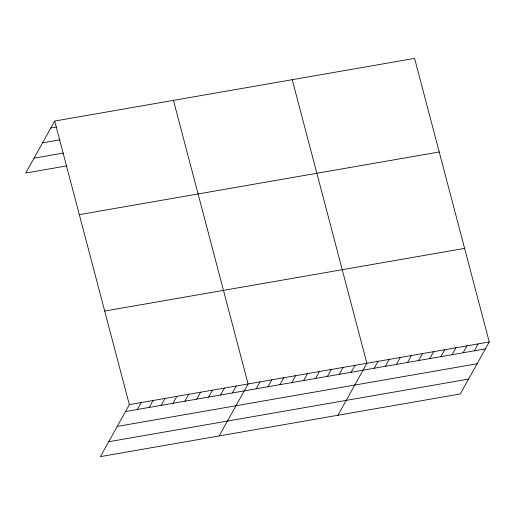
<?xml version="1.0" encoding="UTF-8"?>
<svg xmlns="http://www.w3.org/2000/svg" width="515" height="515" viewBox="0 0 515 515"><rect width="100%" height="100%" fill="white"/><g stroke="black" fill="none" stroke-linecap="round" stroke-linejoin="round"><path stroke-width="0.77" d="M54.68 121.051L129.336 404.635L100.412 456.612L460.32 393.949L489.25 341.973L414.588 58.388L54.68 121.051L25.75 173.027L66.924 165.856M137.363 409.483L141.213 402.569M149.241 407.417L153.09 400.503M161.118 405.35L164.967 398.436M172.995 403.284L176.845 396.363M184.872 401.217L188.722 394.297M196.749 399.144L200.599 392.23M208.626 397.078L212.476 390.164M220.504 395.011L224.353 388.091M232.381 392.945L236.231 386.025M219.178 435.935L248.108 383.958L173.452 100.373M256.135 388.806L259.985 381.892M268.012 386.739L271.862 379.819M279.89 384.673L283.739 377.752M291.767 382.606L295.616 375.686M303.644 380.534L307.494 373.62M315.521 378.467L319.371 371.553M327.398 376.401L331.248 369.48M339.276 374.334L343.125 367.414M351.153 372.261L355.002 365.347M337.949 415.257L366.88 363.281L292.224 79.69M374.154 368.257L378.004 361.343M385.278 366.32L389.128 359.406M396.402 364.388L400.252 357.468M407.526 362.451L411.376 355.53M418.65 360.513L422.506 353.593M429.78 358.575L433.63 351.655M440.904 356.638L444.754 349.724M452.028 354.7L455.878 347.786M463.152 352.762L467.002 345.848M474.276 350.824L478.126 343.911M50.831 127.971L56.373 127.005M42.552 142.835L59.972 139.803M34.029 158.157L63.326 153.058M79.316 214.633L439.231 151.97M104.7 311.054L464.614 248.391M129.336 404.635L489.25 341.973M125.486 411.556L485.4 348.893M117.214 426.42L477.122 363.757M108.684 441.741L468.599 379.079"/></g></svg>
